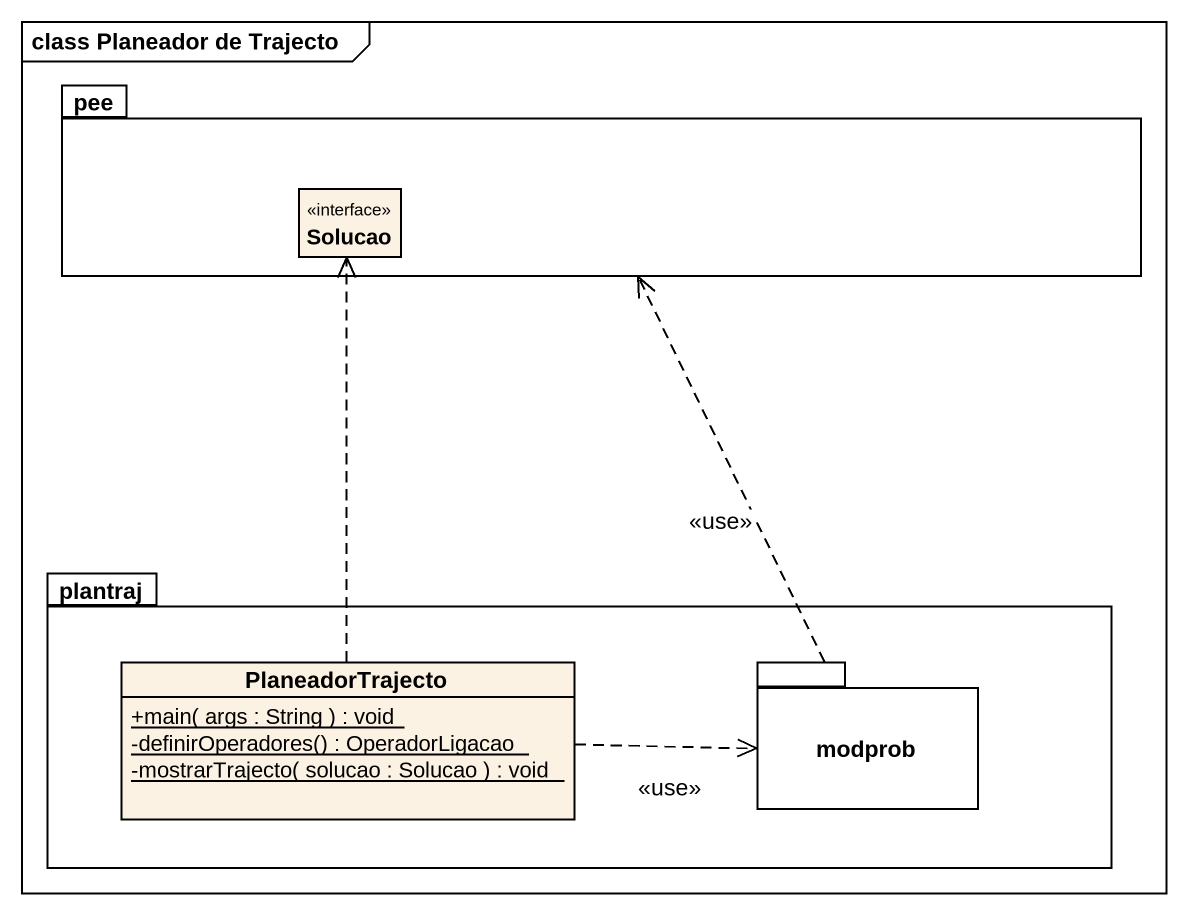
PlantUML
@startuml
mainframe class Planeador de Trajecto
hide circle
hide empty members
skinparam classAttributeIconSize 0
package pee {
  interface Solucao
}
package plantraj {
  class PlaneadorTrajecto {
    {static} +main( args : String ) : void
    {static} -definirOperadores() : OperadorLigacao
    {static} -mostrarTrajecto( solucao : Solucao ) : void
  }
  package modprob {
  }
}
PlaneadorTrajecto .up.> Solucao
PlaneadorTrajecto .right.> modprob : <<use>>
modprob .up.> pee : <<use>>
@enduml
